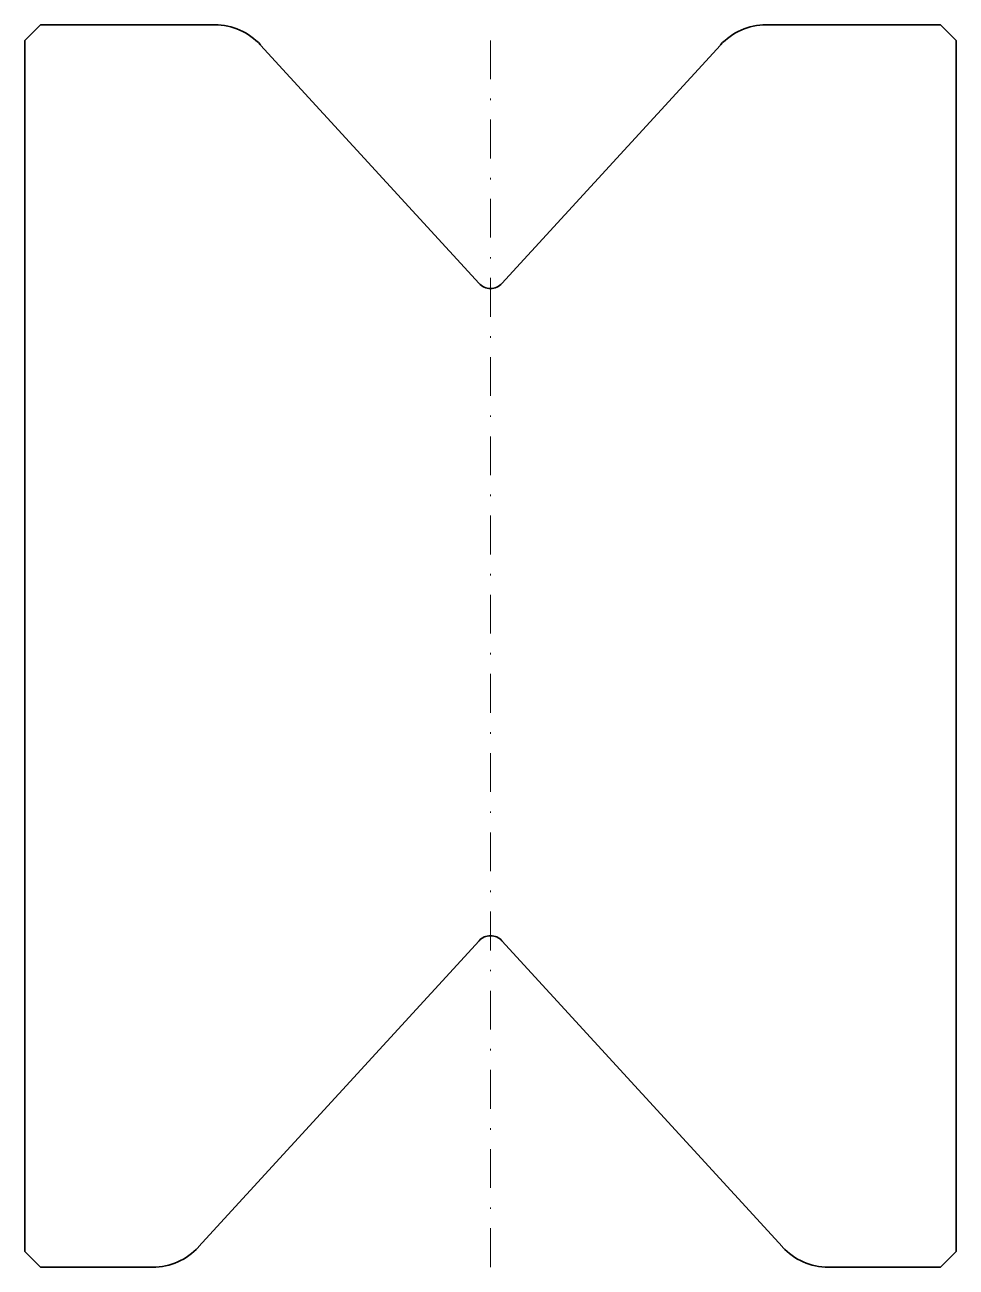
# Model space of a CAD drawing. Header units: millimetres. Extents: x -30 to 30, y -80 to 0.
import ezdxf

# ---------------------------------------------------------------- set-up
doc = ezdxf.new("R2010")
doc.units = ezdxf.units.MM
doc.header["$LTSCALE"] = 5
doc.linetypes.add('AUSGEZOGEN', pattern=[0])
doc.linetypes.add('DASHDOT', pattern=[1, 0.5, -0.25, 0, -0.25])
doc.layers.add('2', color=7, linetype='Continuous')

msp = doc.modelspace()

# ---------------------------------------------------------------- linework, layer by layer
at = {"layer": '2', "color": 7, "linetype": 'AUSGEZOGEN', "lineweight": 35}
for p, q in [((-29, 0), (-30, -1)), ((-17.76, 0), (-29, 0)), ((29, 0), (17.76, 0)), ((30, -1), (29, 0)), ((-30, -1), (-30, -79)), ((-0.737, -16.656), (-14.811, -1.298)), ((14.811, -1.298), (0.737, -16.656)), ((30, -79), (30, -1)), ((-18.811, -78.702), (-0.737, -58.978)), ((0.737, -58.978), (18.811, -78.702)), ((-30, -79), (-29, -80)), ((29, -80), (30, -79)), ((-29, -80), (-21.76, -80)), ((21.76, -80), (29, -80))]:
    msp.add_line(p, q, dxfattribs=at)
at = {"layer": '2', "color": 7, "linetype": 'DASHDOT', "lineweight": 18}
msp.add_line((0, -80), (0, 0), dxfattribs=at)
at = {"layer": '2', "color": 7, "linetype": 'AUSGEZOGEN', "lineweight": 35}
for centre, radius, start, end in [((-17.76, -4), 4, 42.5, 90), ((17.76, -4), 4, 90, 137.5), ((0, -15.981), 1, 222.5, 317.5), ((0, -59.654), 1, 42.5, 137.5), ((-21.76, -76), 4, 270, 317.5), ((21.76, -76), 4, 222.5, 270)]:
    msp.add_arc(centre, radius, start, end, dxfattribs=at)

doc.saveas('drawing.dxf')
